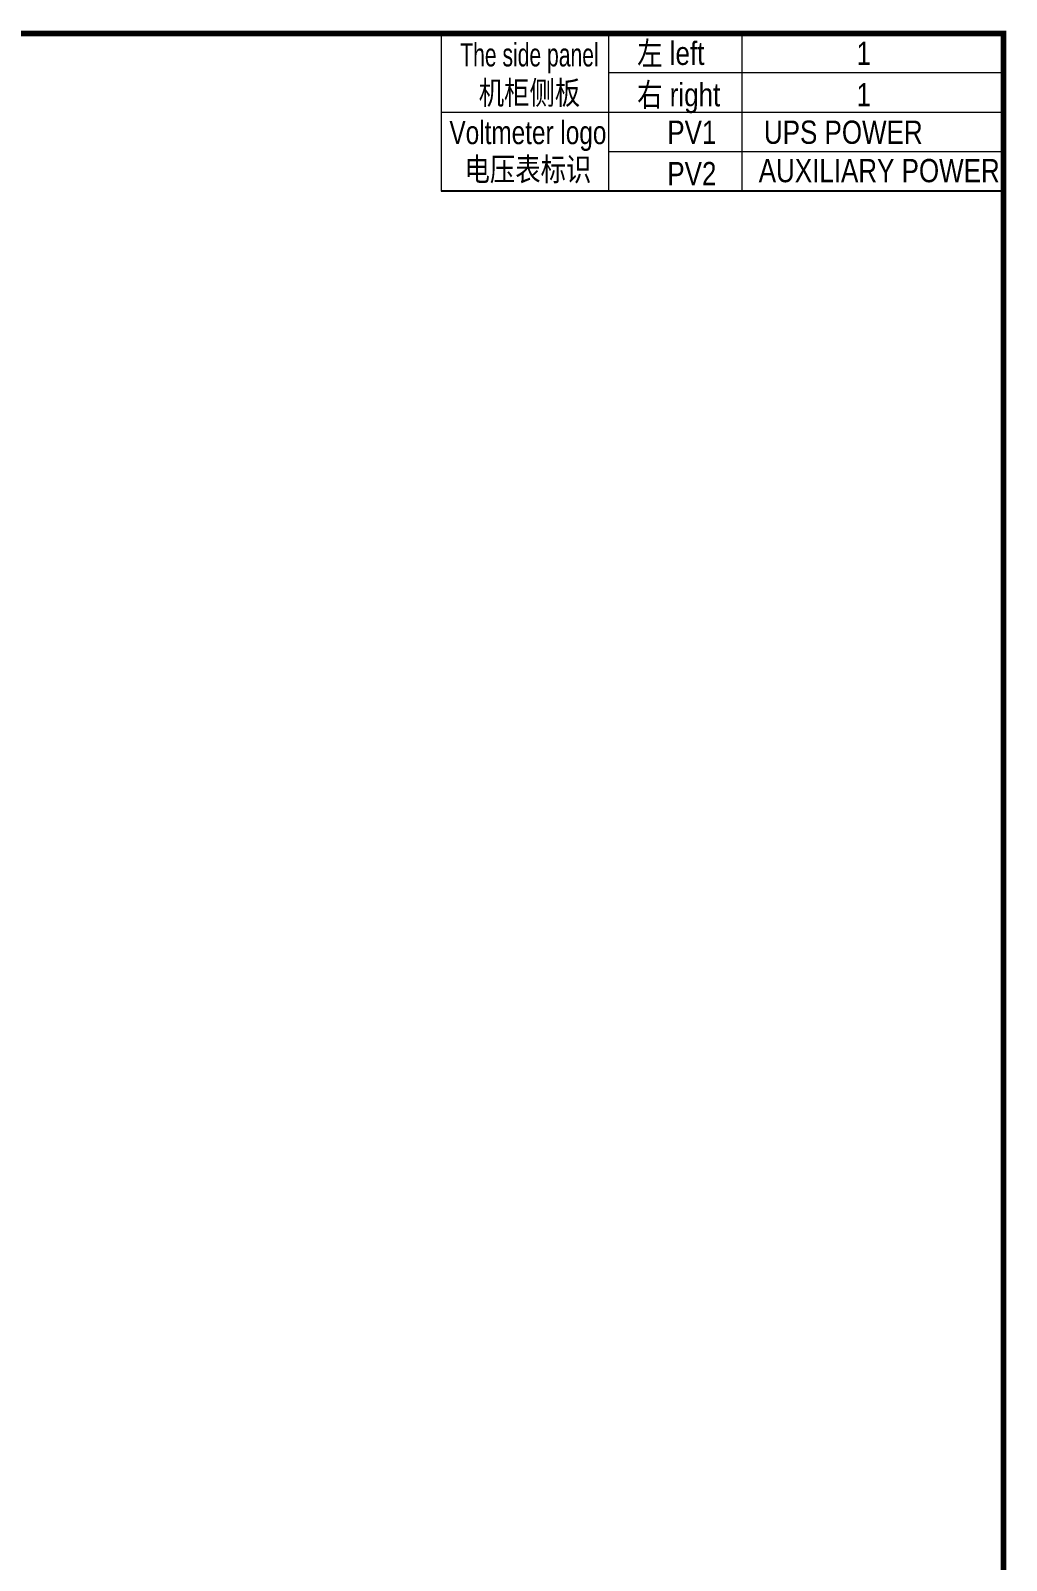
# Model space of a CAD drawing. Extents: x 79822 to 122366, y -56021 to -28815.
# Drawn here: x 88845 to 90498, y -53962 to -51371 of the extents above; entities that cross this region are included whole.
import ezdxf
from ezdxf.enums import TextEntityAlignment as Align

# ---------------------------------------------------------------- set-up
doc = ezdxf.new("R2010")
doc.units = 0
doc.header["$LTSCALE"] = 100
doc.header["$MEASUREMENT"] = 0
doc.layers.add('t', color=1, linetype='Continuous')
doc.layers.add('细实线', color=7, linetype='Continuous', lineweight=20)
doc.styles.add('HZ', font='arial.ttf', dxfattribs={"width": 0.7})
doc.styles.get("Standard").update_dxf_attribs({"font": ''})
doc.styles.get('Standard').set_extended_font_data('SimSun')

# ---------------------------------------------------------------- blocks, each defined once
blk = doc.blocks.new('图框')
at = {"layer": 't', "color": 7, "const_width": 9.62}
blk.add_lwpolyline([(4115.6, -3151.6), (4115.6, 0), (0, 0), (0, -3151.6)], close=True, dxfattribs=at)
at = {"color": 7, "flags": 8}
for tag, p, height in [('DWG.NAME:', (1381.6, -2910.4), 25), ('PROJECTNAME:', (3125.5, -2912.8), 24), ('PROJECTNAME：', (3339.1, -2913.1), 25), ('DWG.NO.:', (3128.2, -3030.4), 24), ('图纸编号', (3315.4, -3052.4), 24), ('FILENO.:', (3128.7, -3106.1), 24), ('文档号', (3317.7, -3124.1), 24)]:
    blk.add_attdef(tag, p, '', height=height, dxfattribs=at)
for tag, height, p in [('RENLIU', 24, (698.2, -2950.4)), ('SHUFENWANG', 24, (885.8, -2950.4)), ('FANGHOU', 24, (1069.7, -2950.4)), ('DANDANLI', 24, (1250, -2950.4)), ('A', 23, (59.9, -2974.9)), ('设计时间', 23, (213.9, -2974.9)), ('刘仁', 23, (698.2, -3002.2)), ('王姝芬', 23, (885.8, -3002.2)), ('侯方', 23, (1069.7, -3002.2)), ('李丹丹', 23, (1250, -3002.2)), ('#10STATIONONTROLCABINETCOVER', 30, (1777.9, -3017.2)), ('PAGEXOFX', 24, (3953.7, -3039.1)), ('REV.', 24, (59.4, -3063)), ('DATE', 24, (208.9, -3063)), ('DESCRIPTION', 24, (451.7, -3063)), ('PREPARED', 24, (698.2, -3063)), ('CHECKED', 24, (885.8, -3063)), ('SIGNED', 24, (1069.7, -3063)), ('APPROVED', 24, (1250, -3063)), ('图纸名称', 30, (1777.9, -3094.7)), ('第几页共几页', 24, (3953.7, -3114.1))]:
    blk.add_attdef(tag, text='', height=height, dxfattribs=at).set_placement(p, align=Align.MIDDLE)
for tag, p in [('图纸名称:', (1377.8, -2965.9)), ('项目名称：', (3121.6, -2984.3)), ('项目名称：', (3325, -2984.3))]:
    blk.add_attdef(tag, text='', height=25, dxfattribs=at).set_placement(p, align=Align.BOTTOM_LEFT)
at = {"color": 7, "width": 0.8, "flags": 8}
blk.add_attdef('HANGZHOUHOLLYSYSAUTOMATIONCO.,LTD.', text='', height=24, dxfattribs=at).set_placement((2770.1, -3045.7), align=Align.MIDDLE)

msp = doc.modelspace()

# ---------------------------------------------------------------- linework, layer by layer
at = {"color": 0}
msp.add_line((90493.4, -51376.2), (89540.4, -51376.1), dxfattribs=at)
at = {"color": 7, "lineweight": 0}
for p, q in [((89824, -51442.4), (90493.4, -51442.4)), ((89540.3, -51509.7), (90493.2, -51509.8)), ((89823.8, -51575.9), (90493.2, -51575.9))]:
    msp.add_line(p, q, dxfattribs=at)
at = {"color": 7}
msp.add_line((90493.2, -51643.3), (89540.3, -51643.3), dxfattribs=at)
at = {"color": 7, "lineweight": 0}
for points in [[(89540.4, -51376.1), (89540.3, -51643.3)], [(89824, -51376.2), (89823.8, -51643.3)]]:
    msp.add_lwpolyline(points, dxfattribs=at)
at = {"layer": '细实线'}
msp.add_line((90049.7, -51376.2), (90049.7, -51643.3), dxfattribs=at)

# ---------------------------------------------------------------- block references
at = {"color": 1}
msp.add_blockref('图框', (86377.7, -51376.2), dxfattribs=at)

# ---------------------------------------------------------------- texts
at = {"color": 7, "lineweight": 0, "style": 'HZ'}
for s, height, width, p in [('The side panel', 39.375, 0.65, (89690, -51417.3)), ('机柜侧板', 39.38, 0.8, (89690, -51476)), ('Voltmeter logo', 39.375, 0.75, (89687.4, -51548.9)), ('电压表标识', 39.38, 0.8, (89687.4, -51605.6))]:
    msp.add_text(s, height=height, dxfattribs=dict(at, width=width)).set_placement(p, align=Align.MIDDLE)
at = {"color": 7, "lineweight": 0, "style": 'HZ', "width": 0.8}
for s, height, p in [('左 left', 39.38, (89872.5, -51429.6)), ('1', 39.4, (90244.3, -51429.6)), ('右 right', 39.38, (89872.5, -51499.7)), ('1', 39.4, (90244.3, -51499.7)), ('PV1', 39.38, (89923.6, -51563.2)), ('UPS POWER', 39.38, (90087.3, -51563.2)), ('PV2', 39.38, (89923.6, -51633.3)), ('AUXILIARY POWER', 39.375, (90078.5, -51628.2))]:
    msp.add_text(s, height=height, dxfattribs=at).set_placement(p)

doc.saveas('drawing.dxf')
